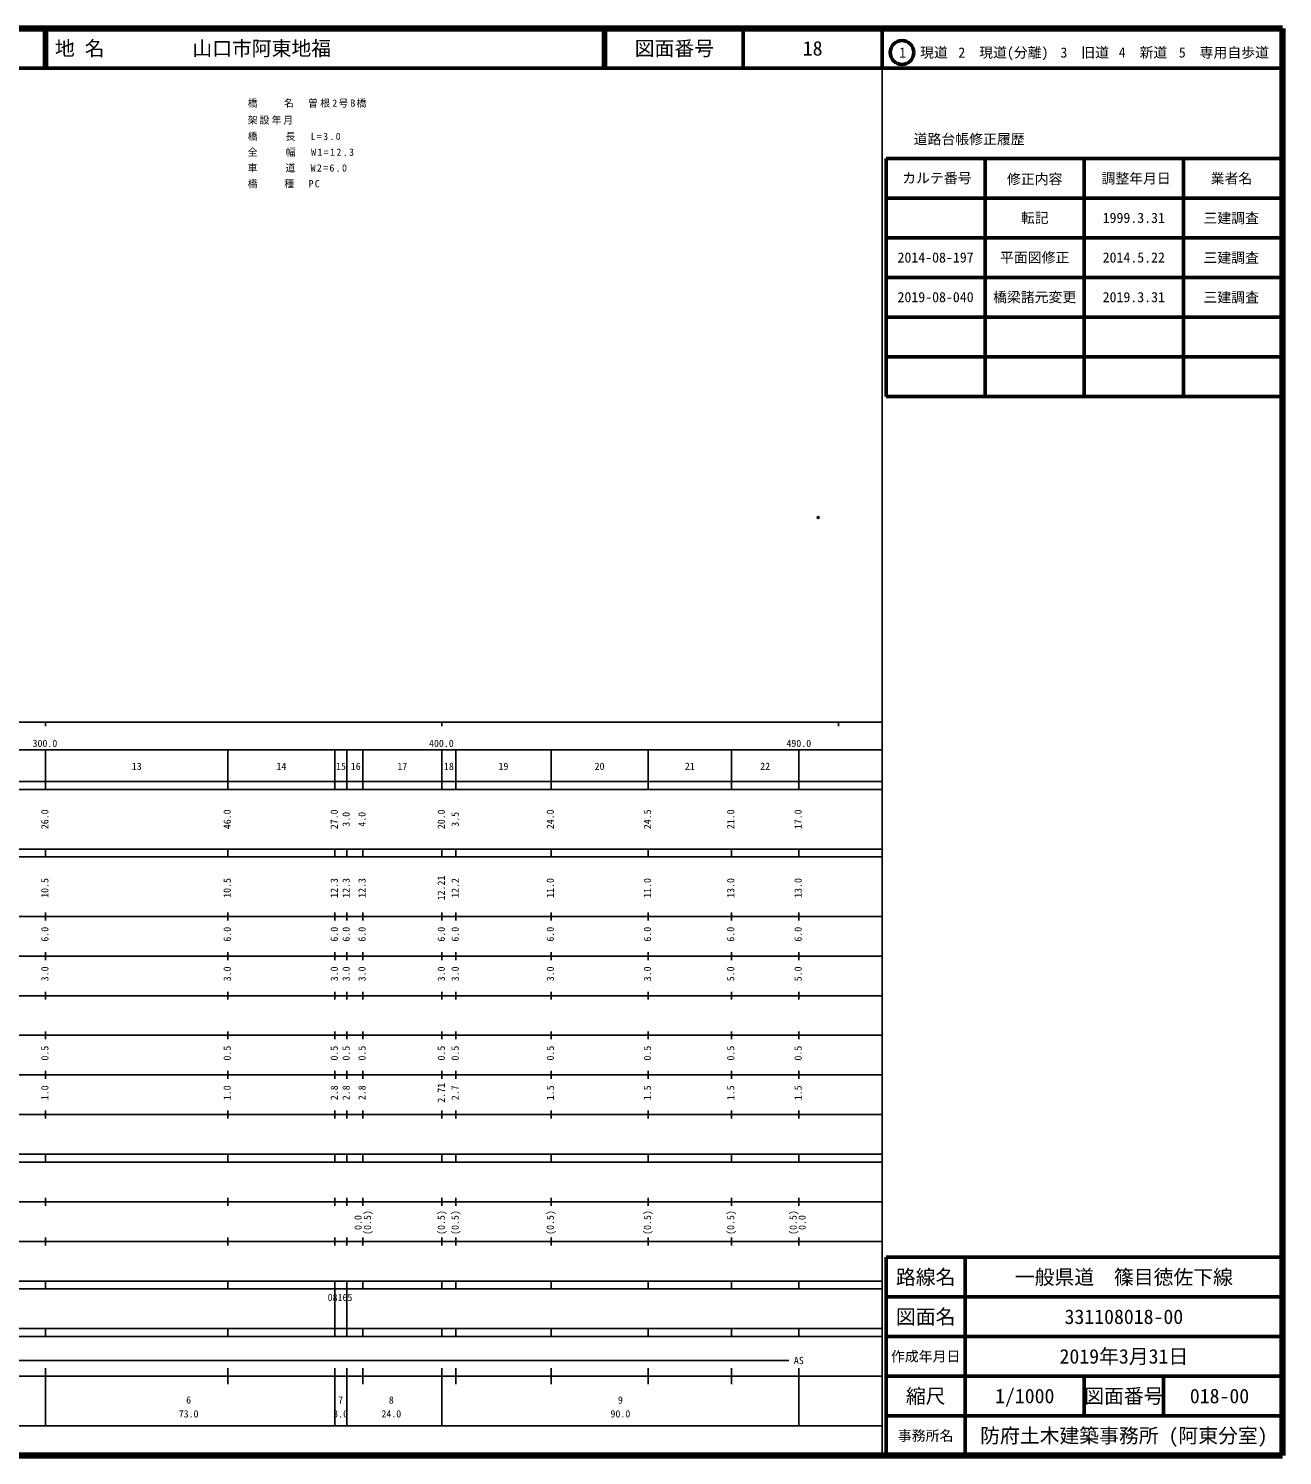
# Model space of a CAD drawing. Units: millimetres on the paper. Extents: x 40 to 680, y 20 to 380.
# Drawn here: x 363.7 to 680, y 20 to 380 of the extents above; entities that cross this region are included whole.
import ezdxf
from ezdxf.enums import TextEntityAlignment as Align

# ---------------------------------------------------------------- set-up
doc = ezdxf.new("R2010")
doc.units = ezdxf.units.MM
doc.header["$PDMODE"] = 32
doc.header["$PDSIZE"] = 0.5
for name, color, linetype in [('M-OTRS', 6, 'Continuous'), ('M-STR-HTXT', 7, 'Continuous'), ('M-TTL-TXT', 7, 'Continuous')]:
    doc.layers.add(name, color=color, linetype=linetype)
for name, color, linetype, lineweight in [('M-TTL', 2, 'Continuous', 140), ('M-TTL-BAND', 7, 'Continuous', 25), ('M-TTL-FRAM', 2, 'Continuous', 50), ('M-TTL-LINE', 7, 'Continuous', 50)]:
    doc.layers.add(name, color=color, linetype=linetype, lineweight=lineweight)
doc.styles.add('ＭＳ ゴシック', font='')
doc.styles.get('ＭＳ ゴシック').set_extended_font_data('MS Gothic')

msp = doc.modelspace()

# ---------------------------------------------------------------- linework, layer by layer
at = {"layer": 'M-OTRS'}
msp.add_point((562.907, 256.628), dxfattribs=at)
at = {"layer": 'M-TTL'}
for p, q in [((680, 380), (40, 380)), ((680, 20), (680, 380)), ((40, 20), (680, 20))]:
    msp.add_line(p, q, dxfattribs=at)
at = {"layer": 'M-TTL-BAND'}
for p, q in [((579, 20), (579, 370)), ((40, 205), (579, 205)), ((368, 205), (368, 204)), ((468, 205), (468, 204)), ((568, 205), (568, 204)), ((68, 198), (579, 198)), ((368, 188), (368, 198)), ((414, 188), (414, 198)), ((441, 188), (441, 198)), ((444, 188), (444, 198)), ((448, 188), (448, 198)), ((468, 188), (468, 198)), ((471.5, 188), (471.5, 198)), ((495.5, 188), (495.5, 198)), ((520, 188), (520, 198)), ((541, 188), (541, 198)), ((558, 188), (558, 198)), ((40, 190), (579, 190)), ((40, 188), (579, 188)), ((40, 173), (579, 173)), ((368, 171), (368, 173)), ((414, 171), (414, 173)), ((441, 171), (441, 173)), ((444, 171), (444, 173)), ((448, 171), (448, 173)), ((468, 171), (468, 173)), ((471.5, 171), (471.5, 173)), ((495.5, 171), (495.5, 173)), ((520, 171), (520, 173)), ((541, 171), (541, 173)), ((558, 171), (558, 173)), ((40, 171), (579, 171)), ((40, 156), (579, 156)), ((368, 155), (368, 157)), ((414, 155), (414, 157)), ((441, 155), (441, 157)), ((444, 155), (444, 157)), ((448, 155), (448, 157)), ((468, 155), (468, 157)), ((471.5, 155), (471.5, 157)), ((495.5, 155), (495.5, 157)), ((520, 155), (520, 157)), ((541, 155), (541, 157)), ((558, 155), (558, 157)), ((46, 146), (579, 146)), ((368, 145), (368, 147)), ((414, 145), (414, 147)), ((441, 145), (441, 147)), ((444, 145), (444, 147)), ((448, 145), (448, 147)), ((468, 145), (468, 147)), ((471.5, 145), (471.5, 147)), ((495.5, 145), (495.5, 147)), ((520, 145), (520, 147)), ((541, 145), (541, 147)), ((558, 145), (558, 147)), ((368, 135), (368, 137)), ((414, 135), (414, 137)), ((441, 135), (441, 137)), ((444, 135), (444, 137)), ((448, 135), (448, 137)), ((468, 135), (468, 137)), ((471.5, 135), (471.5, 137)), ((495.5, 135), (495.5, 137)), ((520, 135), (520, 137)), ((541, 135), (541, 137)), ((558, 135), (558, 137)), ((52, 136), (579, 136)), ((46, 126), (579, 126)), ((368, 125), (368, 127)), ((414, 125), (414, 127)), ((441, 125), (441, 127)), ((444, 125), (444, 127)), ((448, 125), (448, 127)), ((468, 125), (468, 127)), ((471.5, 125), (471.5, 127)), ((495.5, 125), (495.5, 127)), ((520, 125), (520, 127)), ((541, 125), (541, 127)), ((558, 125), (558, 127)), ((52, 116), (579, 116)), ((368, 115), (368, 117)), ((414, 115), (414, 117)), ((441, 115), (441, 117)), ((444, 115), (444, 117)), ((448, 115), (448, 117)), ((468, 115), (468, 117)), ((471.5, 115), (471.5, 117)), ((495.5, 115), (495.5, 117)), ((520, 115), (520, 117)), ((541, 115), (541, 117)), ((558, 115), (558, 117)), ((46, 106), (579, 106)), ((368, 105), (368, 107)), ((414, 105), (414, 107)), ((441, 105), (441, 107)), ((444, 105), (444, 107)), ((448, 105), (448, 107)), ((468, 105), (468, 107)), ((471.5, 105), (471.5, 107)), ((495.5, 105), (495.5, 107)), ((520, 105), (520, 107)), ((541, 105), (541, 107)), ((558, 105), (558, 107)), ((40, 96), (579, 96)), ((40, 94), (579, 94)), ((368, 94), (368, 96)), ((414, 94), (414, 96)), ((441, 94), (441, 96)), ((444, 94), (444, 96)), ((448, 94), (448, 96)), ((468, 94), (468, 96)), ((471.5, 94), (471.5, 96)), ((495.5, 94), (495.5, 96)), ((520, 94), (520, 96)), ((541, 94), (541, 96)), ((558, 94), (558, 96)), ((49, 84), (579, 84)), ((368, 83), (368, 85)), ((414, 83), (414, 85)), ((441, 83), (441, 85)), ((444, 83), (444, 85)), ((448, 83), (448, 85)), ((468, 83), (468, 85)), ((471.5, 83), (471.5, 85)), ((495.5, 83), (495.5, 85)), ((520, 83), (520, 85)), ((541, 83), (541, 85)), ((558, 83), (558, 85)), ((40, 74), (579, 74)), ((368, 73), (368, 75)), ((414, 73), (414, 75)), ((441, 73), (441, 75)), ((444, 73), (444, 75)), ((448, 73), (448, 75)), ((468, 73), (468, 75)), ((471.5, 73), (471.5, 75)), ((495.5, 73), (495.5, 75)), ((520, 73), (520, 75)), ((541, 73), (541, 75)), ((558, 73), (558, 75)), ((40, 64), (579, 64)), ((40, 62), (579, 62)), ((368, 62), (368, 64)), ((414, 62), (414, 64)), ((441, 62), (441, 64)), ((441, 52), (441, 62)), ((444, 62), (444, 64)), ((444, 52), (444, 62)), ((448, 62), (448, 64)), ((468, 62), (468, 64)), ((471.5, 62), (471.5, 64)), ((495.5, 62), (495.5, 64)), ((520, 62), (520, 64)), ((541, 62), (541, 64)), ((558, 62), (558, 64)), ((40, 52), (579, 52)), ((368, 50), (368, 52)), ((414, 50), (414, 52)), ((441, 50), (441, 52)), ((444, 50), (444, 52)), ((448, 50), (448, 52)), ((468, 50), (468, 52)), ((471.5, 50), (471.5, 52)), ((495.5, 50), (495.5, 52)), ((520, 50), (520, 52)), ((541, 50), (541, 52)), ((558, 50), (558, 52)), ((40, 50), (579, 50)), ((71, 44), (555.529, 44)), ((40, 40), (579, 40)), ((368, 27.5), (368, 42)), ((414, 38), (414, 42)), ((441, 38), (441, 42)), ((444, 38), (444, 42)), ((448, 38), (448, 42)), ((468, 27.5), (468, 42)), ((471.5, 38), (471.5, 42)), ((495.5, 38), (495.5, 42)), ((520, 38), (520, 42)), ((541, 38), (541, 42)), ((558, 27.5), (558, 42)), ((441, 27.5), (441, 38)), ((444, 27.5), (444, 38)), ((68, 27.5), (579, 27.5))]:
    msp.add_line(p, q, dxfattribs=at)
at = {"layer": 'M-TTL-FRAM'}
for p, q in [((580, 347.197), (580, 287.197)), ((580, 347.197), (680, 347.197)), ((580, 287.197), (680, 287.197)), ((680, 70), (580, 70)), ((580, 70), (580, 20))]:
    msp.add_line(p, q, dxfattribs=at)
at = {"layer": 'M-TTL-LINE'}
for p, q in [((367.75, 380), (367.75, 370)), ((368.25, 380), (368.25, 370)), ((508.747, 380), (508.747, 370)), ((509.247, 380), (509.247, 370)), ((543.997, 380), (543.997, 370)), ((579, 380), (579, 370)), ((40, 370), (680, 370)), ((605, 347.197), (605, 287.197)), ((630, 347.197), (630, 287.197)), ((655, 347.197), (655, 287.197)), ((580, 337.197), (680, 337.197)), ((580, 327.197), (680, 327.197)), ((580, 317.197), (680, 317.197)), ((580, 307.197), (680, 307.197)), ((580, 297.197), (680, 297.197)), ((600, 70), (600, 20)), ((680, 60), (580, 60)), ((680, 50), (580, 50)), ((680, 40), (580, 40)), ((630, 40), (630, 30)), ((650, 40), (650, 30)), ((680, 30), (580, 30))]:
    msp.add_line(p, q, dxfattribs=at)
msp.add_circle((584.031, 373.958), 3, dxfattribs=at)

# ---------------------------------------------------------------- texts
at = {"layer": 'M-STR-HTXT', "char_height": 1.833, "attachment_point": 7, "style": 'ＭＳ ゴシック'}
for s, insert in [('\\T1.22;橋\u3000\u3000名\u3000曽根2号B橋', (418.984, 360.054)), ('\\T1.2;架設年月\u3000', (418.984, 355.759)), ('\\T1.27;橋\u3000\u3000長\u3000L=3.0', (418.984, 351.661)), ('\\T1.28;全\u3000\u3000幅\u3000W1=12.3', (418.984, 347.68)), ('\\T1.27;車\u3000\u3000道\u3000W2=6.0', (418.984, 343.7)), ('\\T1.23;橋\u3000\u3000種\u3000PC', (418.984, 339.72))]:
    msp.add_mtext(s, dxfattribs=dict(at, insert=insert))
at = {"layer": 'M-TTL-BAND', "style": 'ＭＳ ゴシック'}
for s, p in [('300.0', (367.844, 198.195)), ('400.0', (467.844, 198.195)), ('490.0', (558, 198.195)), ('13', (391, 192.405)), ('14', (427.5, 192.405)), ('15', (442.527, 192.405)), ('16', (446.25, 192.405)), ('17', (458, 192.405)), ('18', (469.75, 192.405)), ('19', (483.5, 192.405)), ('20', (507.75, 192.405)), ('21', (530.5, 192.405)), ('22', (549.5, 192.405)), ('AS', (558, 42.5)), ('6', (404.092, 32.523)), ('7', (442.436, 32.523)), ('8', (455.214, 32.523)), ('9', (513, 32.523)), ('73.0', (404.092, 29.033)), ('3.0', (442.436, 29.033)), ('24.0', (455.214, 29.033)), ('90.0', (513, 29.033))]:
    msp.add_text(s, height=1.833, dxfattribs=at).set_placement(p, align=Align.BOTTOM_CENTER)
for s, p in [('26.0', (369.277, 180.5)), ('46.0', (415.277, 180.5)), ('27.0', (442.277, 180.5)), ('3.0', (445.277, 180.5)), ('4.0', (449.277, 180.5)), ('20.0', (469.277, 180.5)), ('3.5', (472.777, 180.5)), ('24.0', (496.777, 180.5)), ('24.5', (521.277, 180.5)), ('21.0', (542.277, 180.5)), ('17.0', (559.277, 180.5)), ('12.21', (469.277, 163.174)), ('10.5', (369.277, 163.174)), ('10.5', (415.277, 163.174)), ('12.3', (442.277, 163.174)), ('12.3', (445.277, 163.174)), ('12.3', (449.277, 163.174)), ('12.2', (472.777, 163.174)), ('11.0', (496.777, 163.174)), ('11.0', (521.277, 163.174)), ('13.0', (542.277, 163.174)), ('13.0', (559.277, 163.174)), ('6.0', (369.277, 151.5)), ('6.0', (415.277, 151.5)), ('6.0', (442.277, 151.5)), ('6.0', (445.277, 151.5)), ('6.0', (449.277, 151.5)), ('6.0', (469.277, 151.5)), ('6.0', (472.777, 151.5)), ('6.0', (496.777, 151.5)), ('6.0', (521.277, 151.5)), ('6.0', (542.277, 151.5)), ('6.0', (559.277, 151.5)), ('3.0', (369.277, 141.5)), ('3.0', (415.277, 141.5)), ('3.0', (442.277, 141.5)), ('3.0', (445.277, 141.5)), ('3.0', (449.277, 141.5)), ('3.0', (469.277, 141.5)), ('3.0', (472.777, 141.5)), ('3.0', (496.777, 141.5)), ('3.0', (521.277, 141.5)), ('5.0', (542.277, 141.5)), ('5.0', (559.277, 141.5)), ('0.5', (369.277, 121.5)), ('0.5', (415.277, 121.5)), ('0.5', (442.277, 121.5)), ('0.5', (445.277, 121.5)), ('0.5', (449.277, 121.5)), ('0.5', (469.277, 121.5)), ('0.5', (472.777, 121.5)), ('0.5', (496.777, 121.5)), ('0.5', (521.277, 121.5)), ('0.5', (542.277, 121.5)), ('0.5', (559.277, 121.5)), ('1.0', (369.277, 111.5)), ('1.0', (415.277, 111.5)), ('2.8', (442.277, 111.5)), ('2.8', (445.277, 111.5)), ('2.8', (449.277, 111.5)), ('2.71', (469.277, 111.5)), ('2.7', (472.777, 111.5)), ('1.5', (496.777, 111.5)), ('1.5', (521.277, 111.5)), ('1.5', (542.277, 111.5)), ('1.5', (559.277, 111.5)), ('0.0', (448.277, 78.764)), ('(0.5)', (450.647, 78.764)), ('(0.5)', (469.277, 78.764)), ('(0.5)', (472.777, 78.764)), ('(0.5)', (496.777, 78.764)), ('(0.5)', (521.277, 78.764)), ('(0.5)', (542.277, 78.764)), ('(0.5)', (558.021, 78.764)), ('0.0', (560.292, 78.764))]:
    msp.add_text(s, height=1.833, rotation=90, dxfattribs=at).set_placement(p, align=Align.BOTTOM_CENTER)
msp.add_text('08165', height=1.833, dxfattribs=at).set_placement((439.168, 58.405), align=Align.BOTTOM_LEFT)
at = {"layer": 'M-TTL-TXT', "style": 'ＭＳ ゴシック'}
for s, p in [('地 名', (370.38, 375)), ('山口市阿東地福', (405.024, 375))]:
    msp.add_text(s, height=3.666, dxfattribs=at).set_placement(p, align=Align.MIDDLE_LEFT)
for s, height, p in [('図面番号', 3.666, (526.622, 375)), ('18', 3.666, (561.497, 375)), ('1\u3000現道', 2.566, (589.448, 373.958)), ('2\u3000現道(分離)', 2.566, (609.619, 373.958)), ('3\u3000旧道', 2.566, (630.121, 373.958)), ('4\u3000新道', 2.566, (644.824, 373.958)), ('5\u3000専用自歩道', 2.566, (665.228, 373.958)), ('道路台帳修正履歴', 2.566, (600.968, 352.113)), ('カルテ番号', 2.566, (592.839, 342.277)), ('修正内容', 2.566, (617.509, 342.023)), ('調整年月日', 2.566, (643.089, 342.197)), ('業者名', 2.566, (667.134, 342.197)), ('転記', 2.566, (617.5, 332.245)), ('1999.3.31', 2.566, (642.5, 332.245)), ('三建調査', 2.566, (667.077, 332.189)), ('2014-08-197', 2.566, (592.5, 322.245)), ('平面図修正', 2.566, (617.5, 322.245)), ('2014.5.22', 2.566, (642.5, 322.245)), ('三建調査', 2.566, (667.077, 322.189)), ('2019-08-040', 2.566, (592.5, 312.245)), ('橋梁諸元変更', 2.566, (617.5, 312.245)), ('2019.3.31', 2.566, (642.5, 312.245)), ('三建調査', 2.566, (667.077, 312.189)), ('路線名', 3.666, (590, 65)), ('路線名', 3.666, (590, 65)), ('一般県道\u3000篠目徳佐下線', 3.666, (640, 65)), ('図面名', 3.666, (590, 55)), ('図面名', 3.666, (590, 55)), ('331108018-00', 3.666, (640, 55)), ('2019年3月31日', 3.666, (640, 45)), ('作成年月日', 2.566, (590, 45)), ('作成年月日', 2.566, (590, 45)), ('縮尺', 3.666, (590, 35)), ('縮尺', 3.666, (590, 35)), ('1/1000', 3.666, (615, 35)), ('図面番号', 3.666, (640, 35)), ('図面番号', 3.666, (640, 35)), ('018-00', 3.666, (664.125, 35)), ('事務所名', 2.566, (590, 25)), ('事務所名', 2.566, (590, 25)), ('防府土木建築事務所 (阿東分室)', 3.666, (640, 25))]:
    msp.add_text(s, height=height, dxfattribs=at).set_placement(p, align=Align.MIDDLE_CENTER)

doc.saveas('drawing.dxf')
